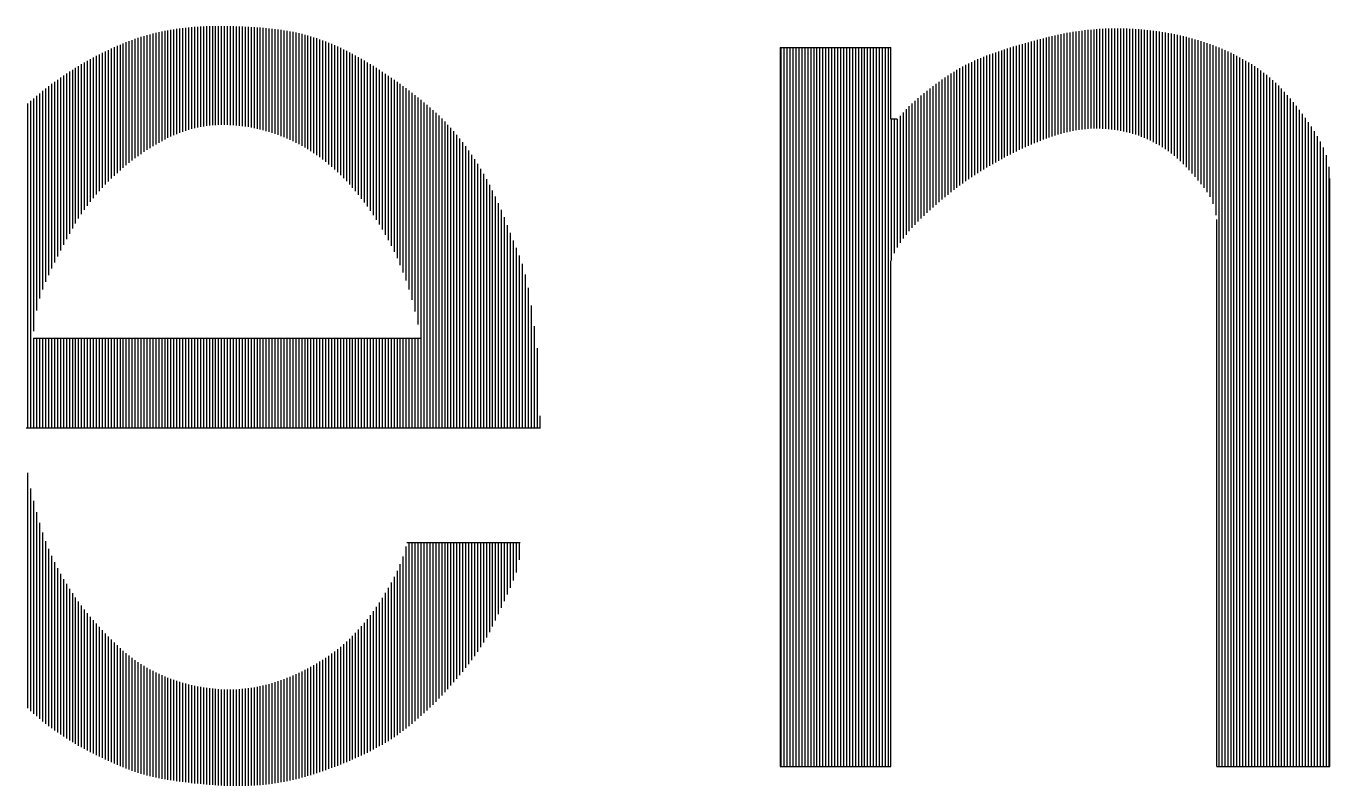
# Model space of a CAD drawing. Extents: x -2502 to 14741, y -2417 to 9756.
# Drawn here: x 13972 to 14031.1, y -1739.1 to -1704.7 of the extents above; entities that cross this region are included whole.
import ezdxf
from ezdxf.enums import TextEntityAlignment as Align

# ---------------------------------------------------------------- set-up
doc = ezdxf.new("R2010")
doc.units = 0
doc.header["$LTSCALE"] = 60
doc.header["$MEASUREMENT"] = 0
doc.layers.add('RLA-FORMATO', color=7, linetype='CONTINUOUS')
doc.layers.add('RLA-LOGO', color=7, linetype='CONTINUOUS')
doc.styles.add('ROMAND', font='romand', dxfattribs={"height": 31.5})
doc.styles.add('ROMANS', font='ROMANS.shx', dxfattribs={"height": 16.87})

# ---------------------------------------------------------------- blocks, each defined once
blk = doc.blocks.new('viñeta-rl')
at = {"layer": 'RLA-LOGO', "color": 8, "true_color": 0x707070}
for p, q in [((-251.789, 234.81), (-251.789, 233.157)), ((-251.744, 234.819), (-251.744, 233.18)), ((-251.699, 234.828), (-251.699, 233.203)), ((-251.654, 234.836), (-251.654, 233.224)), ((-251.609, 234.843), (-251.609, 233.244)), ((-251.564, 234.85), (-251.564, 233.263)), ((-251.519, 234.856), (-251.519, 233.281)), ((-251.474, 234.862), (-251.474, 233.298)), ((-251.429, 234.867), (-251.429, 233.313)), ((-251.384, 234.871), (-251.384, 233.327)), ((-251.339, 234.875), (-251.339, 233.339)), ((-251.294, 234.879), (-251.294, 233.351)), ((-251.249, 234.882), (-251.249, 233.361)), ((-251.204, 234.885), (-251.204, 233.37)), ((-251.159, 234.887), (-251.159, 233.377)), ((-251.114, 234.889), (-251.114, 233.384)), ((-251.069, 234.89), (-251.069, 233.389)), ((-251.024, 234.891), (-251.024, 233.394)), ((-250.979, 234.892), (-250.979, 233.397)), ((-250.934, 234.892), (-250.934, 233.399)), ((-250.889, 234.892), (-250.889, 233.4)), ((-250.844, 234.892), (-250.844, 233.401)), ((-250.799, 234.891), (-250.799, 233.4)), ((-250.754, 234.89), (-250.754, 233.398)), ((-250.709, 234.889), (-250.709, 233.396)), ((-250.664, 234.887), (-250.664, 233.392)), ((-250.619, 234.886), (-250.619, 233.388)), ((-250.574, 234.884), (-250.574, 233.382)), ((-250.529, 234.882), (-250.529, 233.376)), ((-250.484, 234.88), (-250.484, 233.369)), ((-250.439, 234.877), (-250.439, 233.361)), ((-250.394, 234.875), (-250.394, 233.352)), ((-250.349, 234.872), (-250.349, 233.342)), ((-250.304, 234.869), (-250.304, 233.332)), ((-250.259, 234.865), (-250.259, 233.32)), ((-250.214, 234.861), (-250.214, 233.308)), ((-250.169, 234.857), (-250.169, 233.295)), ((-250.124, 234.852), (-250.124, 233.28)), ((-250.079, 234.847), (-250.079, 233.265)), ((-250.034, 234.841), (-250.034, 233.249)), ((-249.989, 234.835), (-249.989, 233.232)), ((-249.944, 234.828), (-249.944, 233.214)), ((-249.899, 234.821), (-249.899, 233.195)), ((-249.854, 234.813), (-249.854, 233.175)), ((-249.809, 234.804), (-249.809, 233.154)), ((-238.024, 234.804), (-238.024, 233.311)), ((-237.979, 234.811), (-237.979, 233.319)), ((-237.934, 234.817), (-237.934, 233.326)), ((-237.889, 234.823), (-237.889, 233.332)), ((-237.844, 234.829), (-237.844, 233.337)), ((-237.799, 234.834), (-237.799, 233.341)), ((-237.754, 234.838), (-237.754, 233.344)), ((-237.709, 234.842), (-237.709, 233.345)), ((-237.664, 234.846), (-237.664, 233.346)), ((-237.619, 234.849), (-237.619, 233.345)), ((-237.574, 234.852), (-237.574, 233.343)), ((-237.529, 234.854), (-237.529, 233.341)), ((-237.484, 234.855), (-237.484, 233.337)), ((-237.439, 234.856), (-237.439, 233.332)), ((-237.394, 234.857), (-237.394, 233.326)), ((-237.349, 234.857), (-237.349, 233.319)), ((-237.304, 234.857), (-237.304, 233.311)), ((-237.259, 234.856), (-237.259, 233.302)), ((-237.214, 234.855), (-237.214, 233.291)), ((-237.169, 234.853), (-237.169, 233.28)), ((-237.124, 234.851), (-237.124, 233.267)), ((-237.079, 234.848), (-237.079, 233.253)), ((-237.034, 234.845), (-237.034, 233.238)), ((-236.989, 234.842), (-236.989, 233.222)), ((-236.944, 234.837), (-236.944, 233.204)), ((-236.899, 234.833), (-236.899, 233.185)), ((-236.854, 234.828), (-236.854, 233.164)), ((-236.809, 234.822), (-236.809, 233.142)), ((-236.764, 234.816), (-236.764, 233.117)), ((-236.719, 234.809), (-236.719, 233.092)), ((-252.419, 234.611), (-252.419, 232.714)), ((-252.374, 234.63), (-252.374, 232.752)), ((-252.329, 234.648), (-252.329, 232.79)), ((-252.284, 234.665), (-252.284, 232.826)), ((-252.239, 234.682), (-252.239, 232.862)), ((-252.194, 234.698), (-252.194, 232.896)), ((-252.149, 234.713), (-252.149, 232.929)), ((-252.104, 234.728), (-252.104, 232.961)), ((-252.059, 234.742), (-252.059, 232.992)), ((-252.014, 234.755), (-252.014, 233.022)), ((-251.969, 234.767), (-251.969, 233.051)), ((-251.924, 234.779), (-251.924, 233.079)), ((-251.879, 234.79), (-251.879, 233.106)), ((-251.834, 234.801), (-251.834, 233.132)), ((-249.764, 234.795), (-249.764, 233.132)), ((-249.719, 234.785), (-249.719, 233.109)), ((-249.674, 234.774), (-249.674, 233.084)), ((-249.629, 234.762), (-249.629, 233.059)), ((-249.584, 234.75), (-249.584, 233.032)), ((-249.539, 234.737), (-249.539, 233.004)), ((-249.494, 234.722), (-249.494, 232.974)), ((-249.449, 234.708), (-249.449, 232.943)), ((-249.404, 234.692), (-249.404, 232.911)), ((-249.359, 234.676), (-249.359, 232.877)), ((-249.314, 234.659), (-249.314, 232.842)), ((-249.269, 234.641), (-249.269, 232.805)), ((-249.224, 234.622), (-249.224, 232.767)), ((-238.834, 234.609), (-238.834, 233.022)), ((-238.789, 234.621), (-238.789, 233.043)), ((-238.744, 234.634), (-238.744, 233.064)), ((-238.699, 234.646), (-238.699, 233.084)), ((-238.654, 234.659), (-238.654, 233.104)), ((-238.609, 234.671), (-238.609, 233.123)), ((-238.564, 234.683), (-238.564, 233.142)), ((-238.519, 234.695), (-238.519, 233.16)), ((-238.474, 234.707), (-238.474, 233.178)), ((-238.429, 234.718), (-238.429, 233.195)), ((-238.384, 234.729), (-238.384, 233.211)), ((-238.339, 234.74), (-238.339, 233.226)), ((-238.294, 234.751), (-238.294, 233.241)), ((-238.249, 234.761), (-238.249, 233.255)), ((-238.204, 234.77), (-238.204, 233.268)), ((-238.159, 234.78), (-238.159, 233.28)), ((-238.114, 234.788), (-238.114, 233.291)), ((-238.069, 234.796), (-238.069, 233.302)), ((-236.674, 234.802), (-236.674, 233.064)), ((-236.629, 234.795), (-236.629, 233.034)), ((-236.584, 234.787), (-236.584, 233.002)), ((-236.539, 234.778), (-236.539, 232.968)), ((-236.494, 234.769), (-236.494, 232.932)), ((-236.449, 234.76), (-236.449, 232.893)), ((-236.404, 234.75), (-236.404, 232.852)), ((-236.359, 234.739), (-236.359, 232.809)), ((-236.314, 234.728), (-236.314, 232.764)), ((-236.269, 234.716), (-236.269, 232.717)), ((-236.224, 234.704), (-236.224, 232.667)), ((-236.179, 234.691), (-236.179, 232.616)), ((-236.134, 234.678), (-236.134, 232.563)), ((-236.089, 234.664), (-236.089, 232.507)), ((-236.044, 234.65), (-236.044, 232.45)), ((-235.999, 234.635), (-235.999, 232.387)), ((-235.954, 234.619), (-235.954, 232.314)), ((-252.824, 234.417), (-252.824, 232.295)), ((-252.779, 234.441), (-252.779, 232.349)), ((-252.734, 234.464), (-252.734, 232.401)), ((-252.689, 234.487), (-252.689, 232.451)), ((-252.644, 234.509), (-252.644, 232.499)), ((-252.599, 234.531), (-252.599, 232.545)), ((-252.554, 234.552), (-252.554, 232.589)), ((-252.509, 234.572), (-252.509, 232.632)), ((-252.464, 234.592), (-252.464, 232.674)), ((-249.179, 234.603), (-249.179, 232.727)), ((-249.134, 234.583), (-249.134, 232.685)), ((-249.089, 234.562), (-249.089, 232.642)), ((-249.044, 234.541), (-249.044, 232.597)), ((-248.999, 234.519), (-248.999, 232.55)), ((-248.954, 234.496), (-248.954, 232.501)), ((-248.909, 234.472), (-248.909, 232.451)), ((-248.864, 234.448), (-248.864, 232.398)), ((-248.819, 234.423), (-248.819, 232.343)), ((-242.445, 234.568), (-242.445, 223.713)), ((-242.445, 234.568), (-240.771, 234.568)), ((-242.434, 234.568), (-242.434, 223.713)), ((-242.389, 234.568), (-242.389, 223.713)), ((-242.344, 234.568), (-242.344, 223.713)), ((-242.299, 234.568), (-242.299, 223.713)), ((-242.254, 234.568), (-242.254, 223.713)), ((-242.209, 234.568), (-242.209, 223.713)), ((-242.164, 234.568), (-242.164, 223.713)), ((-242.119, 234.568), (-242.119, 223.713)), ((-242.074, 234.568), (-242.074, 223.713)), ((-242.029, 234.568), (-242.029, 223.713)), ((-241.984, 234.568), (-241.984, 223.713)), ((-241.939, 234.568), (-241.939, 223.713)), ((-241.894, 234.568), (-241.894, 223.713)), ((-241.849, 234.568), (-241.849, 223.713)), ((-241.804, 234.568), (-241.804, 223.713)), ((-241.759, 234.568), (-241.759, 223.713)), ((-241.714, 234.568), (-241.714, 223.713)), ((-241.669, 234.568), (-241.669, 223.713)), ((-241.624, 234.568), (-241.624, 223.713)), ((-241.579, 234.568), (-241.579, 223.713)), ((-241.534, 234.568), (-241.534, 223.713)), ((-241.489, 234.568), (-241.489, 223.713)), ((-241.444, 234.568), (-241.444, 223.713)), ((-241.399, 234.568), (-241.399, 223.713)), ((-241.354, 234.568), (-241.354, 223.713)), ((-241.309, 234.568), (-241.309, 223.713)), ((-241.264, 234.568), (-241.264, 223.713)), ((-241.219, 234.568), (-241.219, 223.713)), ((-241.174, 234.568), (-241.174, 223.713)), ((-241.129, 234.568), (-241.129, 223.713)), ((-241.084, 234.568), (-241.084, 223.713)), ((-241.039, 234.568), (-241.039, 223.713)), ((-240.994, 234.568), (-240.994, 223.713)), ((-240.949, 234.568), (-240.949, 223.713)), ((-240.904, 234.568), (-240.904, 223.713)), ((-240.859, 234.568), (-240.859, 223.713)), ((-240.814, 234.568), (-240.814, 223.713)), ((-240.771, 233.486), (-240.771, 234.568)), ((-239.419, 234.41), (-239.419, 232.701)), ((-239.374, 234.429), (-239.374, 232.729)), ((-239.329, 234.446), (-239.329, 232.756)), ((-239.284, 234.463), (-239.284, 232.783)), ((-239.239, 234.48), (-239.239, 232.809)), ((-239.194, 234.496), (-239.194, 232.835)), ((-239.149, 234.511), (-239.149, 232.86)), ((-239.104, 234.526), (-239.104, 232.885)), ((-239.059, 234.541), (-239.059, 232.909)), ((-239.014, 234.555), (-239.014, 232.933)), ((-238.969, 234.569), (-238.969, 232.956)), ((-238.924, 234.582), (-238.924, 232.979)), ((-238.879, 234.596), (-238.879, 233.001)), ((-235.909, 234.602), (-235.909, 232.211)), ((-235.864, 234.585), (-235.864, 232.04)), ((-235.819, 234.567), (-235.819, 223.713)), ((-235.774, 234.549), (-235.774, 223.713)), ((-235.729, 234.529), (-235.729, 223.713)), ((-235.684, 234.509), (-235.684, 223.713)), ((-235.639, 234.488), (-235.639, 223.713)), ((-235.594, 234.466), (-235.594, 223.713)), ((-235.549, 234.444), (-235.549, 223.713)), ((-235.504, 234.42), (-235.504, 223.713)), ((-253.139, 234.234), (-253.139, 231.837)), ((-253.094, 234.262), (-253.094, 231.913)), ((-253.049, 234.289), (-253.049, 231.985)), ((-253.004, 234.316), (-253.004, 232.053)), ((-252.959, 234.342), (-252.959, 232.118)), ((-252.914, 234.368), (-252.914, 232.18)), ((-252.869, 234.393), (-252.869, 232.239)), ((-248.774, 234.398), (-248.774, 232.286)), ((-248.729, 234.372), (-248.729, 232.227)), ((-248.684, 234.345), (-248.684, 232.166)), ((-248.639, 234.318), (-248.639, 232.102)), ((-248.594, 234.29), (-248.594, 232.036)), ((-248.549, 234.261), (-248.549, 231.967)), ((-248.504, 234.232), (-248.504, 231.896)), ((-239.779, 234.232), (-239.779, 232.452)), ((-239.734, 234.258), (-239.734, 232.486)), ((-239.689, 234.283), (-239.689, 232.518)), ((-239.644, 234.306), (-239.644, 232.551)), ((-239.599, 234.329), (-239.599, 232.582)), ((-239.554, 234.35), (-239.554, 232.613)), ((-239.509, 234.371), (-239.509, 232.643)), ((-239.464, 234.391), (-239.464, 232.672)), ((-235.459, 234.395), (-235.459, 223.713)), ((-235.414, 234.37), (-235.414, 223.713)), ((-235.369, 234.343), (-235.369, 223.713)), ((-235.324, 234.315), (-235.324, 223.713)), ((-235.279, 234.285), (-235.279, 223.713)), ((-235.234, 234.255), (-235.234, 223.713)), ((-235.189, 234.223), (-235.189, 223.713)), ((-253.454, 234.018), (-253.454, 231.23)), ((-253.409, 234.051), (-253.409, 231.322)), ((-253.364, 234.083), (-253.364, 231.414)), ((-253.319, 234.114), (-253.319, 231.503)), ((-253.274, 234.145), (-253.274, 231.591)), ((-253.229, 234.175), (-253.229, 231.676)), ((-253.184, 234.205), (-253.184, 231.758)), ((-248.459, 234.203), (-248.459, 231.821)), ((-248.414, 234.173), (-248.414, 231.743)), ((-248.369, 234.143), (-248.369, 231.661)), ((-248.324, 234.112), (-248.324, 231.575)), ((-248.279, 234.081), (-248.279, 231.484)), ((-248.234, 234.05), (-248.234, 231.388)), ((-248.189, 234.018), (-248.189, 231.284)), ((-240.094, 234.019), (-240.094, 232.195)), ((-240.049, 234.052), (-240.049, 232.235)), ((-240.004, 234.085), (-240.004, 232.273)), ((-239.959, 234.116), (-239.959, 232.31)), ((-239.914, 234.147), (-239.914, 232.347)), ((-239.869, 234.176), (-239.869, 232.383)), ((-239.824, 234.204), (-239.824, 232.418)), ((-235.144, 234.189), (-235.144, 223.713)), ((-235.099, 234.154), (-235.099, 223.713)), ((-235.054, 234.117), (-235.054, 223.713)), ((-235.009, 234.078), (-235.009, 223.713)), ((-234.964, 234.037), (-234.964, 223.713)), ((-253.679, 233.84), (-253.679, 230.598)), ((-253.634, 233.877), (-253.634, 230.778)), ((-253.589, 233.913), (-253.589, 230.915)), ((-253.544, 233.949), (-253.544, 231.031)), ((-253.499, 233.984), (-253.499, 231.134)), ((-248.144, 233.986), (-248.144, 231.172)), ((-248.099, 233.953), (-248.099, 231.05)), ((-248.054, 233.919), (-248.054, 230.914)), ((-248.009, 233.885), (-248.009, 230.759)), ((-247.964, 233.85), (-247.964, 230.582)), ((-240.319, 233.842), (-240.319, 231.985)), ((-240.274, 233.879), (-240.274, 232.029)), ((-240.229, 233.915), (-240.229, 232.072)), ((-240.184, 233.95), (-240.184, 232.114)), ((-240.139, 233.985), (-240.139, 232.155)), ((-234.919, 233.994), (-234.919, 223.713)), ((-234.874, 233.948), (-234.874, 223.713)), ((-234.829, 233.901), (-234.829, 223.713)), ((-234.784, 233.851), (-234.784, 223.713)), ((-253.814, 233.722), (-253.814, 228.827)), ((-253.769, 233.762), (-253.769, 228.827)), ((-253.724, 233.801), (-253.724, 230.284)), ((-247.919, 233.814), (-247.919, 230.388)), ((-247.874, 233.778), (-247.874, 228.827)), ((-247.829, 233.741), (-247.829, 228.827)), ((-247.784, 233.703), (-247.784, 228.827)), ((-247.739, 233.664), (-247.739, 228.827)), ((-247.694, 233.624), (-247.694, 228.827)), ((-240.544, 233.638), (-240.544, 231.741)), ((-240.499, 233.683), (-240.499, 231.795)), ((-240.454, 233.725), (-240.454, 231.845)), ((-240.409, 233.765), (-240.409, 231.893)), ((-240.364, 233.804), (-240.364, 231.94)), ((-234.739, 233.799), (-234.739, 223.713)), ((-234.694, 233.744), (-234.694, 223.713)), ((-234.649, 233.688), (-234.649, 223.713)), ((-234.604, 233.629), (-234.604, 223.713)), ((-247.649, 233.582), (-247.649, 228.827)), ((-247.604, 233.54), (-247.604, 228.827)), ((-247.559, 233.496), (-247.559, 228.827)), ((-247.514, 233.45), (-247.514, 228.827)), ((-240.676, 233.486), (-240.771, 233.486)), ((-240.769, 233.486), (-240.769, 231.352)), ((-240.724, 233.486), (-240.724, 231.462)), ((-240.679, 233.486), (-240.679, 231.547)), ((-240.634, 233.539), (-240.634, 231.619)), ((-240.589, 233.59), (-240.589, 231.683)), ((-234.559, 233.568), (-234.559, 223.713)), ((-234.514, 233.505), (-234.514, 223.713)), ((-234.469, 233.441), (-234.469, 223.713)), ((-247.469, 233.403), (-247.469, 228.827)), ((-247.424, 233.354), (-247.424, 228.827)), ((-247.379, 233.304), (-247.379, 228.827)), ((-247.334, 233.251), (-247.334, 228.827)), ((-234.424, 233.374), (-234.424, 223.713)), ((-234.379, 233.305), (-234.379, 223.713)), ((-234.334, 233.231), (-234.334, 223.713)), ((-247.289, 233.195), (-247.289, 228.827)), ((-247.244, 233.138), (-247.244, 228.827)), ((-247.199, 233.078), (-247.199, 228.827)), ((-234.289, 233.15), (-234.289, 223.713)), ((-234.244, 233.058), (-234.244, 223.713)), ((-247.154, 233.016), (-247.154, 228.827)), ((-247.109, 232.951), (-247.109, 228.827)), ((-247.064, 232.883), (-247.064, 228.827)), ((-234.199, 232.944), (-234.199, 223.713)), ((-247.019, 232.813), (-247.019, 228.827)), ((-246.974, 232.739), (-246.974, 228.827)), ((-246.929, 232.662), (-246.929, 228.827)), ((-234.154, 232.769), (-234.154, 223.713)), ((-246.884, 232.582), (-246.884, 228.827)), ((-246.839, 232.498), (-246.839, 228.827)), ((-234.14, 223.713), (-234.14, 232.592)), ((-246.794, 232.41), (-246.794, 228.827)), ((-246.749, 232.318), (-246.749, 228.827)), ((-246.704, 232.22), (-246.704, 228.827)), ((-246.659, 232.116), (-246.659, 228.827)), ((-246.614, 232.005), (-246.614, 228.827)), ((-246.569, 231.888), (-246.569, 228.827)), ((-235.849, 223.713), (-235.849, 231.971)), ((-246.524, 231.769), (-246.524, 228.827)), ((-246.479, 231.653), (-246.479, 228.827)), ((-246.434, 231.542), (-246.434, 228.827)), ((-246.389, 231.428), (-246.389, 228.827)), ((-246.344, 231.301), (-246.344, 228.827)), ((-240.771, 223.713), (-240.771, 231.346)), ((-246.299, 231.143), (-246.299, 228.827)), ((-246.254, 230.94), (-246.254, 228.827)), ((-246.209, 230.672), (-246.209, 228.827)), ((-246.164, 230.362), (-246.164, 228.827)), ((-253.728, 230.179), (-247.883, 230.179)), ((-253.724, 230.179), (-253.724, 228.827)), ((-253.679, 230.179), (-253.679, 228.827)), ((-253.634, 230.179), (-253.634, 228.827)), ((-253.589, 230.179), (-253.589, 228.827)), ((-253.544, 230.179), (-253.544, 228.827)), ((-253.499, 230.179), (-253.499, 228.827)), ((-253.454, 230.179), (-253.454, 228.827)), ((-253.409, 230.179), (-253.409, 228.827)), ((-253.364, 230.179), (-253.364, 228.827)), ((-253.319, 230.179), (-253.319, 228.827)), ((-253.274, 230.179), (-253.274, 228.827)), ((-253.229, 230.179), (-253.229, 228.827)), ((-253.184, 230.179), (-253.184, 228.827)), ((-253.139, 230.179), (-253.139, 228.827)), ((-253.094, 230.179), (-253.094, 228.827)), ((-253.049, 230.179), (-253.049, 228.827)), ((-253.004, 230.179), (-253.004, 228.827)), ((-252.959, 230.179), (-252.959, 228.827)), ((-252.914, 230.179), (-252.914, 228.827)), ((-252.869, 230.179), (-252.869, 228.827)), ((-252.824, 230.179), (-252.824, 228.827)), ((-252.779, 230.179), (-252.779, 228.827)), ((-252.734, 230.179), (-252.734, 228.827)), ((-252.689, 230.179), (-252.689, 228.827)), ((-252.644, 230.179), (-252.644, 228.827)), ((-252.599, 230.179), (-252.599, 228.827)), ((-252.554, 230.179), (-252.554, 228.827)), ((-252.509, 230.179), (-252.509, 228.827)), ((-252.464, 230.179), (-252.464, 228.827)), ((-252.419, 230.179), (-252.419, 228.827)), ((-252.374, 230.179), (-252.374, 228.827)), ((-252.329, 230.179), (-252.329, 228.827)), ((-252.284, 230.179), (-252.284, 228.827)), ((-252.239, 230.179), (-252.239, 228.827)), ((-252.194, 230.179), (-252.194, 228.827)), ((-252.149, 230.179), (-252.149, 228.827)), ((-252.104, 230.179), (-252.104, 228.827)), ((-252.059, 230.179), (-252.059, 228.827)), ((-252.014, 230.179), (-252.014, 228.827)), ((-251.969, 230.179), (-251.969, 228.827)), ((-251.924, 230.179), (-251.924, 228.827)), ((-251.879, 230.179), (-251.879, 228.827)), ((-251.834, 230.179), (-251.834, 228.827)), ((-251.789, 230.179), (-251.789, 228.827)), ((-251.744, 230.179), (-251.744, 228.827)), ((-251.699, 230.179), (-251.699, 228.827)), ((-251.654, 230.179), (-251.654, 228.827)), ((-251.609, 230.179), (-251.609, 228.827)), ((-251.564, 230.179), (-251.564, 228.827)), ((-251.519, 230.179), (-251.519, 228.827)), ((-251.474, 230.179), (-251.474, 228.827)), ((-251.429, 230.179), (-251.429, 228.827)), ((-251.384, 230.179), (-251.384, 228.827)), ((-251.339, 230.179), (-251.339, 228.827)), ((-251.294, 230.179), (-251.294, 228.827)), ((-251.249, 230.179), (-251.249, 228.827)), ((-251.204, 230.179), (-251.204, 228.827)), ((-251.159, 230.179), (-251.159, 228.827)), ((-251.114, 230.179), (-251.114, 228.827)), ((-251.069, 230.179), (-251.069, 228.827)), ((-251.024, 230.179), (-251.024, 228.827)), ((-250.979, 230.179), (-250.979, 228.827)), ((-250.934, 230.179), (-250.934, 228.827)), ((-250.889, 230.179), (-250.889, 228.827)), ((-250.844, 230.179), (-250.844, 228.827)), ((-250.799, 230.179), (-250.799, 228.827)), ((-250.754, 230.179), (-250.754, 228.827)), ((-250.709, 230.179), (-250.709, 228.827)), ((-250.664, 230.179), (-250.664, 228.827)), ((-250.619, 230.179), (-250.619, 228.827)), ((-250.574, 230.179), (-250.574, 228.827)), ((-250.529, 230.179), (-250.529, 228.827)), ((-250.484, 230.179), (-250.484, 228.827)), ((-250.439, 230.179), (-250.439, 228.827)), ((-250.394, 230.179), (-250.394, 228.827)), ((-250.349, 230.179), (-250.349, 228.827)), ((-250.304, 230.179), (-250.304, 228.827)), ((-250.259, 230.179), (-250.259, 228.827)), ((-250.214, 230.179), (-250.214, 228.827)), ((-250.169, 230.179), (-250.169, 228.827)), ((-250.124, 230.179), (-250.124, 228.827)), ((-250.079, 230.179), (-250.079, 228.827)), ((-250.034, 230.179), (-250.034, 228.827)), ((-249.989, 230.179), (-249.989, 228.827)), ((-249.944, 230.179), (-249.944, 228.827)), ((-249.899, 230.179), (-249.899, 228.827)), ((-249.854, 230.179), (-249.854, 228.827)), ((-249.809, 230.179), (-249.809, 228.827)), ((-249.764, 230.179), (-249.764, 228.827)), ((-249.719, 230.179), (-249.719, 228.827)), ((-249.674, 230.179), (-249.674, 228.827)), ((-249.629, 230.179), (-249.629, 228.827)), ((-249.584, 230.179), (-249.584, 228.827)), ((-249.539, 230.179), (-249.539, 228.827)), ((-249.494, 230.179), (-249.494, 228.827)), ((-249.449, 230.179), (-249.449, 228.827)), ((-249.404, 230.179), (-249.404, 228.827)), ((-249.359, 230.179), (-249.359, 228.827)), ((-249.314, 230.179), (-249.314, 228.827)), ((-249.269, 230.179), (-249.269, 228.827)), ((-249.224, 230.179), (-249.224, 228.827)), ((-249.179, 230.179), (-249.179, 228.827)), ((-249.134, 230.179), (-249.134, 228.827)), ((-249.089, 230.179), (-249.089, 228.827)), ((-249.044, 230.179), (-249.044, 228.827)), ((-248.999, 230.179), (-248.999, 228.827)), ((-248.954, 230.179), (-248.954, 228.827)), ((-248.909, 230.179), (-248.909, 228.827)), ((-248.864, 230.179), (-248.864, 228.827)), ((-248.819, 230.179), (-248.819, 228.827)), ((-248.774, 230.179), (-248.774, 228.827)), ((-248.729, 230.179), (-248.729, 228.827)), ((-248.684, 230.179), (-248.684, 228.827)), ((-248.639, 230.179), (-248.639, 228.827)), ((-248.594, 230.179), (-248.594, 228.827)), ((-248.549, 230.179), (-248.549, 228.827)), ((-248.504, 230.179), (-248.504, 228.827)), ((-248.459, 230.179), (-248.459, 228.827)), ((-248.414, 230.179), (-248.414, 228.827)), ((-248.369, 230.179), (-248.369, 228.827)), ((-248.324, 230.179), (-248.324, 228.827)), ((-248.279, 230.179), (-248.279, 228.827)), ((-248.234, 230.179), (-248.234, 228.827)), ((-248.189, 230.179), (-248.189, 228.827)), ((-248.144, 230.179), (-248.144, 228.827)), ((-248.099, 230.179), (-248.099, 228.827)), ((-248.054, 230.179), (-248.054, 228.827)), ((-248.009, 230.179), (-248.009, 228.827)), ((-247.964, 230.179), (-247.964, 228.827)), ((-247.919, 230.179), (-247.919, 228.827)), ((-246.119, 230.029), (-246.119, 228.827)), ((-246.074, 229.01), (-246.074, 228.827)), ((-253.838, 228.827), (-246.067, 228.827)), ((-253.814, 228.147), (-253.814, 224.593)), ((-253.769, 227.913), (-253.769, 224.551)), ((-253.724, 227.725), (-253.724, 224.51)), ((-253.679, 227.551), (-253.679, 224.471)), ((-253.634, 227.391), (-253.634, 224.432)), ((-253.589, 227.247), (-253.589, 224.395)), ((-253.544, 227.117), (-253.544, 224.359)), ((-253.499, 227), (-253.499, 224.324)), ((-248.099, 227.036), (-248.099, 224.288)), ((-248.087, 227.093), (-246.375, 227.093)), ((-248.054, 227.093), (-248.054, 224.323)), ((-248.009, 227.093), (-248.009, 224.36)), ((-247.964, 227.093), (-247.964, 224.397)), ((-247.919, 227.093), (-247.919, 224.436)), ((-247.874, 227.093), (-247.874, 224.476)), ((-247.829, 227.093), (-247.829, 224.517)), ((-247.784, 227.093), (-247.784, 224.559)), ((-247.739, 227.093), (-247.739, 224.602)), ((-247.694, 227.093), (-247.694, 224.647)), ((-247.649, 227.093), (-247.649, 224.692)), ((-247.604, 227.093), (-247.604, 224.738)), ((-247.559, 227.093), (-247.559, 224.786)), ((-247.514, 227.093), (-247.514, 224.834)), ((-247.469, 227.093), (-247.469, 224.883)), ((-247.424, 227.093), (-247.424, 224.934)), ((-247.379, 227.093), (-247.379, 224.985)), ((-247.334, 227.093), (-247.334, 225.037)), ((-247.289, 227.093), (-247.289, 225.091)), ((-247.244, 227.093), (-247.244, 225.145)), ((-247.199, 227.093), (-247.199, 225.201)), ((-247.154, 227.093), (-247.154, 225.259)), ((-247.109, 227.093), (-247.109, 225.319)), ((-247.064, 227.093), (-247.064, 225.381)), ((-247.019, 227.093), (-247.019, 225.446)), ((-246.974, 227.093), (-246.974, 225.514)), ((-246.929, 227.093), (-246.929, 225.585)), ((-246.884, 227.093), (-246.884, 225.661)), ((-246.839, 227.093), (-246.839, 225.741)), ((-246.794, 227.093), (-246.794, 225.827)), ((-246.749, 227.093), (-246.749, 225.918)), ((-246.704, 227.093), (-246.704, 226.013)), ((-246.659, 227.093), (-246.659, 226.111)), ((-246.614, 227.093), (-246.614, 226.212)), ((-246.569, 227.093), (-246.569, 226.312)), ((-246.524, 227.093), (-246.524, 226.413)), ((-246.479, 227.093), (-246.479, 226.52)), ((-246.434, 227.093), (-246.434, 226.644)), ((-246.389, 227.093), (-246.389, 226.833)), ((-253.454, 226.894), (-253.454, 224.29)), ((-253.409, 226.797), (-253.409, 224.257)), ((-248.189, 226.766), (-248.189, 224.22)), ((-248.144, 226.883), (-248.144, 224.253)), ((-253.364, 226.707), (-253.364, 224.226)), ((-253.319, 226.623), (-253.319, 224.195)), ((-253.274, 226.544), (-253.274, 224.165)), ((-248.279, 226.575), (-248.279, 224.157)), ((-248.234, 226.666), (-248.234, 224.188)), ((-253.229, 226.469), (-253.229, 224.136)), ((-253.184, 226.398), (-253.184, 224.108)), ((-248.414, 226.335), (-248.414, 224.07)), ((-248.369, 226.411), (-248.369, 224.098)), ((-248.324, 226.491), (-248.324, 224.127)), ((-253.139, 226.33), (-253.139, 224.081)), ((-253.094, 226.265), (-253.094, 224.054)), ((-253.049, 226.203), (-253.049, 224.028)), ((-253.004, 226.143), (-253.004, 224.003)), ((-248.504, 226.192), (-248.504, 224.018)), ((-248.459, 226.262), (-248.459, 224.043)), ((-252.959, 226.085), (-252.959, 223.979)), ((-252.914, 226.029), (-252.914, 223.955)), ((-252.869, 225.975), (-252.869, 223.931)), ((-248.684, 225.94), (-248.684, 223.922)), ((-248.639, 225.999), (-248.639, 223.945)), ((-248.594, 226.06), (-248.594, 223.968)), ((-248.549, 226.124), (-248.549, 223.993)), ((-252.824, 225.922), (-252.824, 223.908)), ((-252.779, 225.871), (-252.779, 223.886)), ((-252.734, 225.82), (-252.734, 223.864)), ((-252.689, 225.771), (-252.689, 223.842)), ((-248.819, 225.78), (-248.819, 223.858)), ((-248.774, 225.831), (-248.774, 223.879)), ((-248.729, 225.884), (-248.729, 223.9)), ((-252.644, 225.722), (-252.644, 223.821)), ((-252.599, 225.675), (-252.599, 223.8)), ((-252.554, 225.63), (-252.554, 223.779)), ((-252.509, 225.585), (-252.509, 223.759)), ((-249.044, 225.56), (-249.044, 223.762)), ((-248.999, 225.6), (-248.999, 223.78)), ((-248.954, 225.641), (-248.954, 223.799)), ((-248.909, 225.685), (-248.909, 223.818)), ((-248.864, 225.731), (-248.864, 223.838)), ((-252.464, 225.543), (-252.464, 223.74)), ((-252.419, 225.502), (-252.419, 223.72)), ((-252.374, 225.462), (-252.374, 223.702)), ((-252.329, 225.424), (-252.329, 223.684)), ((-252.284, 225.388), (-252.284, 223.666)), ((-252.239, 225.353), (-252.239, 223.65)), ((-249.314, 225.355), (-249.314, 223.659)), ((-249.269, 225.386), (-249.269, 223.676)), ((-249.224, 225.418), (-249.224, 223.692)), ((-249.179, 225.451), (-249.179, 223.709)), ((-249.134, 225.486), (-249.134, 223.726)), ((-249.089, 225.522), (-249.089, 223.744)), ((-252.194, 225.32), (-252.194, 223.634)), ((-252.149, 225.289), (-252.149, 223.619)), ((-252.104, 225.259), (-252.104, 223.605)), ((-252.059, 225.231), (-252.059, 223.591)), ((-252.014, 225.205), (-252.014, 223.579)), ((-251.969, 225.179), (-251.969, 223.568)), ((-251.924, 225.156), (-251.924, 223.557)), ((-249.629, 225.171), (-249.629, 223.559)), ((-249.584, 225.195), (-249.584, 223.572)), ((-249.539, 225.219), (-249.539, 223.585)), ((-249.494, 225.244), (-249.494, 223.599)), ((-249.449, 225.27), (-249.449, 223.614)), ((-249.404, 225.297), (-249.404, 223.628)), ((-249.359, 225.325), (-249.359, 223.644)), ((-251.879, 225.133), (-251.879, 223.547)), ((-251.834, 225.111), (-251.834, 223.538)), ((-251.789, 225.091), (-251.789, 223.529)), ((-251.744, 225.072), (-251.744, 223.521)), ((-251.699, 225.054), (-251.699, 223.514)), ((-251.654, 225.037), (-251.654, 223.507)), ((-251.609, 225.02), (-251.609, 223.5)), ((-251.564, 225.005), (-251.564, 223.493)), ((-251.519, 224.991), (-251.519, 223.487)), ((-251.474, 224.978), (-251.474, 223.481)), ((-251.429, 224.965), (-251.429, 223.475)), ((-250.169, 224.959), (-250.169, 223.448)), ((-250.124, 224.972), (-250.124, 223.454)), ((-250.079, 224.986), (-250.079, 223.46)), ((-250.034, 225.001), (-250.034, 223.467)), ((-249.989, 225.016), (-249.989, 223.475)), ((-249.944, 225.033), (-249.944, 223.483)), ((-249.899, 225.05), (-249.899, 223.492)), ((-249.854, 225.068), (-249.854, 223.502)), ((-249.809, 225.087), (-249.809, 223.512)), ((-249.764, 225.107), (-249.764, 223.523)), ((-249.719, 225.128), (-249.719, 223.534)), ((-249.674, 225.149), (-249.674, 223.546)), ((-251.384, 224.953), (-251.384, 223.47)), ((-251.339, 224.942), (-251.339, 223.464)), ((-251.294, 224.932), (-251.294, 223.459)), ((-251.249, 224.923), (-251.249, 223.455)), ((-251.204, 224.915), (-251.204, 223.45)), ((-251.159, 224.907), (-251.159, 223.446)), ((-251.114, 224.9), (-251.114, 223.442)), ((-251.069, 224.894), (-251.069, 223.438)), ((-251.024, 224.889), (-251.024, 223.435)), ((-250.979, 224.885), (-250.979, 223.431)), ((-250.934, 224.881), (-250.934, 223.429)), ((-250.889, 224.878), (-250.889, 223.426)), ((-250.844, 224.877), (-250.844, 223.424)), ((-250.799, 224.876), (-250.799, 223.423)), ((-250.754, 224.876), (-250.754, 223.422)), ((-250.709, 224.876), (-250.709, 223.421)), ((-250.664, 224.878), (-250.664, 223.42)), ((-250.619, 224.881), (-250.619, 223.42)), ((-250.574, 224.884), (-250.574, 223.421)), ((-250.529, 224.889), (-250.529, 223.422)), ((-250.484, 224.894), (-250.484, 223.423)), ((-250.439, 224.9), (-250.439, 223.425)), ((-250.394, 224.908), (-250.394, 223.428)), ((-250.349, 224.916), (-250.349, 223.431)), ((-250.304, 224.925), (-250.304, 223.434)), ((-250.259, 224.936), (-250.259, 223.438)), ((-250.214, 224.947), (-250.214, 223.443)), ((-242.445, 223.713), (-240.771, 223.713)), ((-235.849, 223.713), (-234.14, 223.713))]:
    blk.add_line(p, q, dxfattribs=at)
at = {"layer": 'RLA-FORMATO', "color": 4, "style": 'ROMAND'}
for tag, p in [('DESAR', (-1255.783, 233.263)), ('PRELIM', (-1123.111, 233.263)), ('PROP', (-989.639, 233.263)), ('CONST', (-823.737, 233.263))]:
    blk.add_attdef(tag, p, '', height=16, dxfattribs=at)
at = {"layer": 'RLA-FORMATO', "color": 2, "style": 'ROMANS'}
for tag, p, height in [('REVNO1', (-1394.08, 180.648), 10), ('DETNO1', (-1358.401, 180.648), 10), ('FECHA1', (-880.483, 180.648), 10), ('REVNO2', (-1394.08, 155.648), 10), ('DETNO2', (-1358.401, 155.648), 10), ('FECHA2', (-880.483, 155.648), 10), ('REVNO3', (-1394.08, 130.649), 10), ('DETNO3', (-1358.401, 130.649), 10), ('FECHA3', (-880.483, 130.649), 10), ('REVNO4', (-1394.08, 105.649), 10), ('DETNO4', (-1358.401, 105.649), 10), ('FECHA4', (-880.483, 105.649), 10), ('REVNO5', (-1394.08, 80.649), 11.25), ('DETNO5', (-1358.401, 80.649), 10), ('FECHA5', (-880.483, 80.649), 10), ('REVNO6', (-1392.274, 55.649), 10), ('DETNO6', (-1356.594, 55.649), 10), ('FECHA6', (-878.676, 55.649), 10), ('INGENIERO', (-741.067, 33.399), 10), ('DIBUJANTE', (-571.615, 33.401), 10), ('REVNO7', (-1394.08, 30.65), 10), ('DETNO7', (-1358.401, 30.65), 10), ('FECHA7', (-880.483, 30.65), 10), ('REVNO8', (-1394.08, 8.603), 10), ('DETNO8', (-1358.401, 8.603), 10), ('FECHA8', (-880.483, 8.603), 10), ('PROYECTISTA', (-740.886, 4.812), 10), ('INGENIERO', (-568.569, 4.615), 10)]:
    blk.add_attdef(tag, p, '', height=height, dxfattribs=at)
for tag, p in [('PERSNO1', (-946.608, 180.648)), ('PERSNO2', (-946.608, 155.648)), ('PERSNO3', (-946.608, 130.649)), ('PERSNO4', (-946.608, 105.649)), ('PERSNO5', (-946.608, 80.649)), ('PERSNO6', (-946.608, 55.649)), ('PERSNO7', (-946.608, 30.65)), ('PERSNO8', (-946.608, 8.603))]:
    blk.add_attdef(tag, text='', height=10, dxfattribs=at).set_placement(p, align=Align.CENTER)
at = {"layer": 'RLA-FORMATO', "color": 5, "style": 'ROMAND'}
blk.add_attdef('PROYECTO', text='', height=16.9, dxfattribs=at).set_placement((-289.167, 165.033), align=Align.MIDDLE)
for tag, p in [('TITULO1', (-567.962, 108.18)), ('TITULO2', (-567.962, 74.225))]:
    blk.add_attdef(tag, p, '', height=20, dxfattribs=at)
at = {"layer": 'RLA-FORMATO', "color": 2, "style": 'ROMANS'}
for tag, p in [('NOMARCH', (-1424.041, 5.527)), ('FECHA', (-1406.947, 5.527))]:
    blk.add_attdef(tag, p, '', height=11.25, rotation=90, dxfattribs=at)
at = {"layer": 'RLA-FORMATO', "color": 5, "style": 'ROMAND', "width": 0.967839}
blk.add_attdef('NUMERO', text='', height=24, dxfattribs=at).set_placement((-290.268, 13.329), (-62.411, 13.329), align=Align.FIT)
at = {"layer": 'RLA-FORMATO', "color": 5, "style": 'ROMAND', "flags": 12}
blk.add_attdef('REVISION', text='', height=24, dxfattribs=at).set_placement((-24.501, 25.329), align=Align.MIDDLE)

msp = doc.modelspace()

# ---------------------------------------------------------------- block references
at = {"layer": 'RLA-FORMATO', "xscale": 3, "yscale": 3, "zscale": 3}
msp.add_blockref('viñeta-rl', (14733.475, -2409.345), dxfattribs=at)

doc.saveas('drawing.dxf')
